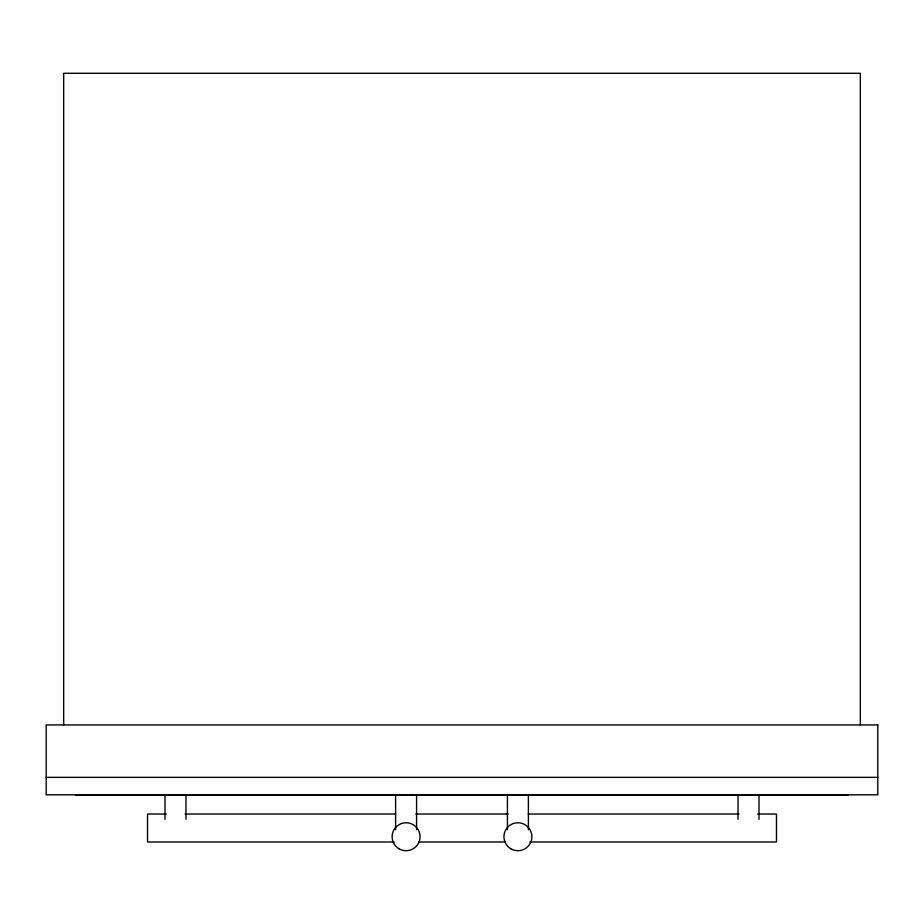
<?xml version="1.0" encoding="UTF-8"?>
<svg xmlns="http://www.w3.org/2000/svg" width="924" height="924" viewBox="0 0 924 924"><rect width="100%" height="100%" fill="white"/><g stroke="black" fill="none" stroke-linecap="round" stroke-linejoin="round"><path stroke-width="1.39" d="M46.2 777.35L877.8 777.35M166.285 814.032L147.528 814.032L147.528 841.983L394.202 841.983M185.031 814.032L395.645 814.032M415.835 814.032L508.165 814.032M528.355 814.032L738.969 814.032M757.715 814.032L776.472 814.032L776.472 841.983L529.798 841.983M418.722 841.983L505.278 841.983M860.325 724.936L860.325 73.285L63.675 73.285L63.675 724.936M848.521 794.813L75.479 794.813M758.997 794.813L758.997 819.345M738.033 794.813L738.033 819.345M528.389 794.813L528.389 829.752M507.426 794.813L507.426 829.752M416.574 794.813L416.574 829.752M395.611 794.813L395.611 829.752M185.967 794.813L185.967 819.345M165.003 794.813L165.003 819.345M877.8 724.936L46.2 724.936L46.2 794.813L877.8 794.813L877.8 724.936M510.914 848.844A13.976 13.976 0 0 0 531.878 836.74A13.976 13.976 0 0 0 510.914 824.635A13.976 13.976 0 0 0 510.914 848.844M399.11 848.844A13.976 13.976 0 0 0 420.074 836.74A13.976 13.976 0 0 0 399.11 824.635A13.976 13.976 0 0 0 399.11 848.844"/></g></svg>
